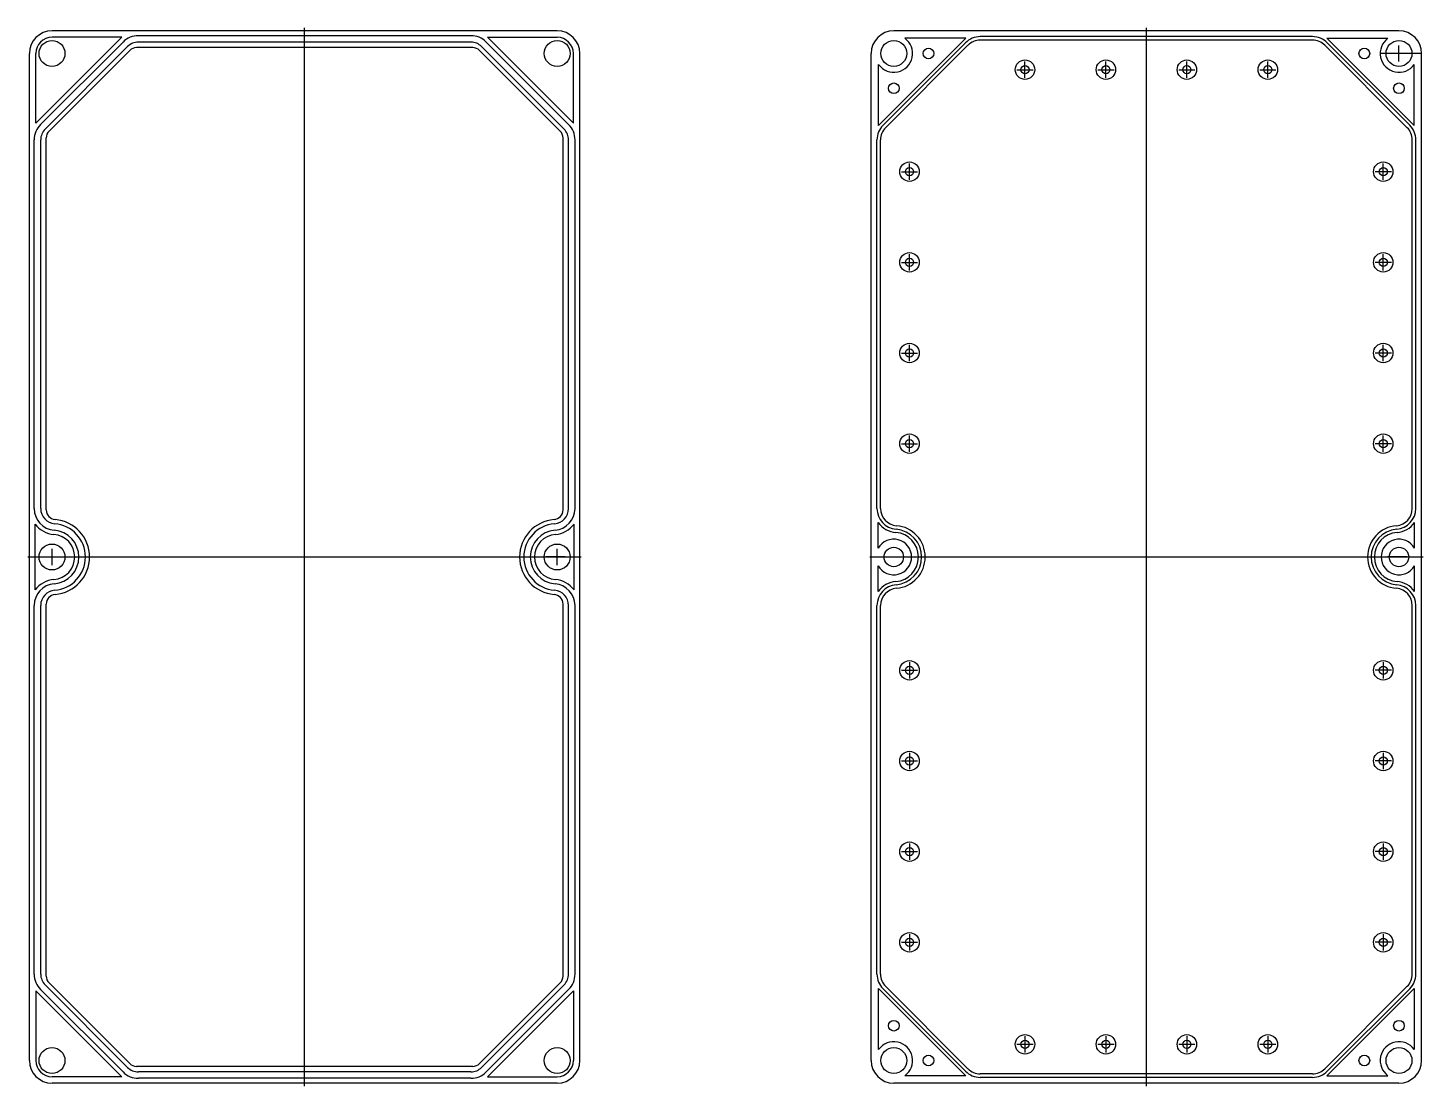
# Model space of a CAD drawing. Header units: millimetres. Extents: x 1764 to 2194, y 262 to 589.
import ezdxf

# ---------------------------------------------------------------- set-up
doc = ezdxf.new("R2010")
doc.units = ezdxf.units.MM

msp = doc.modelspace()

# ---------------------------------------------------------------- linework, layer by layer
at = {"color": 7}
for p, q in [((1927.02, 587.9), (1771.02, 587.9)), ((1900.36, 586.4), (1797.69, 586.4)), ((1766.02, 559.35), (1792.58, 585.9)), ((1767.49, 558.97), (1792.95, 584.44)), ((1768.9, 557.56), (1794.37, 583.02)), ((1770.1, 556.92), (1795, 581.82)), ((1792.58, 585.9), (1771.02, 585.9)), ((1900.92, 582.7), (1797.12, 582.7)), ((1900.36, 584.4), (1797.69, 584.4)), ((1927.94, 556.92), (1903.04, 581.82)), ((1929.15, 557.56), (1903.68, 583.02)), ((1930.56, 558.97), (1905.1, 584.44)), ((1905.47, 585.9), (1927.02, 585.9)), ((1932.02, 559.35), (1905.47, 585.9)), ((1764.02, 269.9), (1764.02, 580.9)), ((1766.02, 559.35), (1766.02, 580.9)), ((1932.02, 559.35), (1932.02, 580.9)), ((1934.02, 269.9), (1934.02, 580.9)), ((1765.52, 440.35), (1765.52, 554.23)), ((1767.52, 440.35), (1767.52, 554.23)), ((1769.22, 439.95), (1769.22, 554.8)), ((1928.82, 439.95), (1928.82, 554.8)), ((1930.52, 440.35), (1930.52, 554.23)), ((1932.52, 440.35), (1932.52, 554.23)), ((1765.82, 415.25), (1765.82, 435.55)), ((1932.22, 415.25), (1932.22, 435.55)), ((1771.02, 422.9), (1771.02, 427.9)), ((1927.02, 422.9), (1927.02, 427.9)), ((1768.52, 425.4), (1773.52, 425.4)), ((1768.52, 425.4), (1773.52, 425.4)), ((1768.52, 425.4), (1773.52, 425.4)), ((1769.52, 425.4), (1774.52, 425.4)), ((1928.52, 425.4), (1923.52, 425.4)), ((1928.52, 425.4), (1923.52, 425.4)), ((1929.52, 425.4), (1924.52, 425.4)), ((1924.52, 425.4), (1929.52, 425.4)), ((1929.52, 425.4), (1924.52, 425.4)), ((1765.52, 296.57), (1765.52, 410.45)), ((1767.52, 296.57), (1767.52, 410.45)), ((1769.22, 296), (1769.22, 410.85)), ((1928.82, 296), (1928.82, 410.85)), ((1930.52, 296.57), (1930.52, 410.45)), ((1932.52, 296.57), (1932.52, 410.45)), ((1768.9, 293.24), (1794.37, 267.78)), ((1770.1, 293.88), (1795, 268.98)), ((1927.94, 293.88), (1903.04, 268.98)), ((1929.15, 293.24), (1903.68, 267.78)), ((1766.02, 291.45), (1766.02, 269.9)), ((1766.02, 291.45), (1792.58, 264.9)), ((1767.49, 291.83), (1792.95, 266.36)), ((1930.56, 291.83), (1905.1, 266.36)), ((1932.02, 291.45), (1905.47, 264.9)), ((1932.02, 291.45), (1932.02, 269.9)), ((1900.92, 268.1), (1797.12, 268.1)), ((1792.58, 264.9), (1771.02, 264.9)), ((1927.02, 262.9), (1771.02, 262.9)), ((1927.02, 262.9), (1771.02, 262.9)), ((1900.36, 266.4), (1797.69, 266.4)), ((1900.36, 264.4), (1797.69, 264.4)), ((1905.47, 264.9), (1927.02, 264.9))]:
    msp.add_line(p, q, dxfattribs=at)
for p, q in [((1849.02, 262), (1849.02, 588.8)), ((2186.97, 587.9), (2030.97, 587.9)), ((2160.3, 586.1), (2057.63, 586.1)), ((2108.97, 262), (2108.97, 588.8)), ((2026.27, 558.66), (2053.21, 585.6)), ((2027.64, 558.76), (2053.11, 584.23)), ((2028.42, 557.98), (2053.88, 583.45)), ((2053.21, 585.6), (2034.37, 585.6)), ((2160.3, 585), (2057.63, 585)), ((2189.51, 557.98), (2164.05, 583.45)), ((2191.67, 558.66), (2164.72, 585.6)), ((2164.72, 585.6), (2183.57, 585.6)), ((2190.29, 558.76), (2164.83, 584.23)), ((2186.97, 578.4), (2186.97, 583.4)), ((2023.97, 269.9), (2023.97, 580.9)), ((2026.27, 558.66), (2026.27, 577.5)), ((2071.47, 573.4), (2071.47, 578.4)), ((2096.47, 573.4), (2096.47, 578.4)), ((2121.47, 573.4), (2121.47, 578.4)), ((2146.47, 573.4), (2146.47, 578.4)), ((2193.97, 580.9), (2181.17, 580.9)), ((2191.67, 558.66), (2191.67, 577.5)), ((2193.97, 269.9), (2193.97, 580.9)), ((2068.97, 575.9), (2073.97, 575.9)), ((2093.97, 575.9), (2098.97, 575.9)), ((2118.97, 575.9), (2123.97, 575.9)), ((2143.97, 575.9), (2148.97, 575.9)), ((2025.77, 440.35), (2025.77, 554.23)), ((2026.87, 440.35), (2026.87, 554.23)), ((2191.07, 440.35), (2191.07, 554.23)), ((2192.17, 440.35), (2192.17, 554.23)), ((2033.32, 544.4), (2038.32, 544.4)), ((2035.82, 541.9), (2035.82, 546.9)), ((2184.62, 544.4), (2179.62, 544.4)), ((2182.12, 541.9), (2182.12, 546.9)), ((2035.82, 513.9), (2035.82, 518.9)), ((2182.12, 513.9), (2182.12, 518.9)), ((2033.32, 516.4), (2038.32, 516.4)), ((2184.62, 516.4), (2179.62, 516.4)), ((2033.32, 488.4), (2038.32, 488.4)), ((2035.82, 485.9), (2035.82, 490.9)), ((2184.62, 488.4), (2179.62, 488.4)), ((2182.12, 485.9), (2182.12, 490.9)), ((2035.82, 457.9), (2035.82, 462.9)), ((2182.12, 457.9), (2182.12, 462.9)), ((2033.32, 460.4), (2038.32, 460.4)), ((2184.62, 460.4), (2179.62, 460.4)), ((2026.17, 428.08), (2026.17, 436.02)), ((2191.77, 428.08), (2191.77, 436.02)), ((1763.57, 425.4), (1934.47, 425.4)), ((2023.52, 425.4), (2194.42, 425.4)), ((2026.17, 414.78), (2026.17, 422.71)), ((2028.47, 425.4), (2033.47, 425.4)), ((2029.47, 425.4), (2034.47, 425.4)), ((2188.47, 425.4), (2183.47, 425.4)), ((2188.47, 425.4), (2183.47, 425.4)), ((2189.47, 425.4), (2184.47, 425.4)), ((2184.47, 425.4), (2189.47, 425.4)), ((2189.47, 425.4), (2184.47, 425.4)), ((2191.77, 414.78), (2191.77, 422.71)), ((2025.77, 296.57), (2025.77, 410.45)), ((2026.87, 296.57), (2026.87, 410.45)), ((2191.07, 296.57), (2191.07, 410.45)), ((2192.17, 296.57), (2192.17, 410.45)), ((2035.82, 392.9), (2035.82, 387.9)), ((2182.12, 392.9), (2182.12, 387.9)), ((2033.32, 390.4), (2038.32, 390.4)), ((2184.62, 390.4), (2179.62, 390.4)), ((2033.32, 362.4), (2038.32, 362.4)), ((2035.82, 364.9), (2035.82, 359.9)), ((2184.62, 362.4), (2179.62, 362.4)), ((2182.12, 364.9), (2182.12, 359.9)), ((2035.82, 336.9), (2035.82, 331.9)), ((2182.12, 336.9), (2182.12, 331.9)), ((2033.32, 334.4), (2038.32, 334.4)), ((2184.62, 334.4), (2179.62, 334.4)), ((2033.32, 306.4), (2038.32, 306.4)), ((2035.82, 308.9), (2035.82, 303.9)), ((2184.62, 306.4), (2179.62, 306.4)), ((2182.12, 308.9), (2182.12, 303.9)), ((2026.27, 292.14), (2053.21, 265.2)), ((2026.27, 273.3), (2026.27, 292.14)), ((2027.64, 292.04), (2053.11, 266.57)), ((2028.42, 292.82), (2053.88, 267.35)), ((2189.51, 292.82), (2164.05, 267.35)), ((2191.67, 292.14), (2164.72, 265.2)), ((2190.29, 292.04), (2164.83, 266.57)), ((2191.67, 292.14), (2191.67, 273.3)), ((2071.47, 277.4), (2071.47, 272.4)), ((2096.47, 277.4), (2096.47, 272.4)), ((2121.47, 277.4), (2121.47, 272.4)), ((2146.47, 277.4), (2146.47, 272.4)), ((2068.97, 274.9), (2073.97, 274.9)), ((2093.97, 274.9), (2098.97, 274.9)), ((2118.97, 274.9), (2123.97, 274.9)), ((2143.97, 274.9), (2148.97, 274.9)), ((2186.97, 262.9), (2030.97, 262.9)), ((2186.97, 262.9), (2030.97, 262.9)), ((2053.21, 265.2), (2034.37, 265.2)), ((2160.3, 265.8), (2057.63, 265.8)), ((2160.3, 264.7), (2057.63, 264.7)), ((2164.72, 265.2), (2183.57, 265.2))]:
    msp.add_line(p, q)
for centre in [(1771.02, 580.9), (1927.02, 580.9), (1771.02, 425.4), (1927.02, 425.4), (1771.02, 269.9), (1927.02, 269.9)]:
    msp.add_circle(centre, 4, dxfattribs=at)
for centre, radius in [((2030.97, 580.9), 4), ((2041.67, 580.9), 1.65), ((2176.27, 580.9), 1.65), ((2186.97, 580.9), 4), ((2071.47, 575.9), 3), ((2096.47, 575.9), 3), ((2121.47, 575.9), 3), ((2146.47, 575.9), 3), ((2071.47, 575.9), 1.25), ((2096.47, 575.9), 1.25), ((2121.47, 575.9), 1.25), ((2146.47, 575.9), 1.25), ((2030.97, 570.16), 1.65), ((2186.97, 570.16), 1.65), ((2035.82, 544.4), 3), ((2182.12, 544.4), 3), ((2035.82, 544.4), 1.25), ((2182.12, 544.4), 1.25), ((2035.82, 516.4), 3), ((2035.82, 516.4), 1.25), ((2182.12, 516.4), 3), ((2182.12, 516.4), 1.25), ((2035.82, 488.4), 3), ((2182.12, 488.4), 3), ((2035.82, 488.4), 1.25), ((2182.12, 488.4), 1.25), ((2035.82, 460.4), 3), ((2035.82, 460.4), 1.25), ((2182.12, 460.4), 3), ((2182.12, 460.4), 1.25), ((2030.97, 425.4), 3), ((2186.97, 425.4), 3), ((2035.82, 390.4), 3), ((2182.12, 390.4), 3), ((2035.82, 390.4), 1.25), ((2182.12, 390.4), 1.25), ((2035.82, 362.4), 3), ((2035.82, 362.4), 1.25), ((2182.12, 362.4), 3), ((2182.12, 362.4), 1.25), ((2035.82, 334.4), 3), ((2182.12, 334.4), 3), ((2035.82, 334.4), 1.25), ((2182.12, 334.4), 1.25), ((2035.82, 306.4), 3), ((2035.82, 306.4), 1.25), ((2182.12, 306.4), 3), ((2182.12, 306.4), 1.25), ((2030.97, 280.64), 1.65), ((2186.97, 280.64), 1.65), ((2071.47, 274.9), 3), ((2071.47, 274.9), 1.25), ((2096.47, 274.9), 3), ((2096.47, 274.9), 1.25), ((2121.47, 274.9), 3), ((2121.47, 274.9), 1.25), ((2146.47, 274.9), 3), ((2146.47, 274.9), 1.25), ((2030.97, 269.9), 4), ((2041.67, 269.9), 1.65), ((2176.27, 269.9), 1.65), ((2186.97, 269.9), 4)]:
    msp.add_circle(centre, radius)
for centre, radius, start, end in [((1771.02, 580.9), 7, 90, 180), ((1797.69, 579.7), 6.7, 90, 135), ((1900.36, 579.7), 6.7, 45, 90), ((1927.02, 580.9), 7, 0, 90), ((1771.02, 580.9), 5, 90, 180), ((1797.69, 579.7), 4.7, 90, 135), ((1797.12, 579.7), 3, 90, 135), ((1900.36, 579.7), 4.7, 45, 90), ((1900.92, 579.7), 3, 45, 90), ((1927.02, 580.9), 5, 360, 90), ((1772.22, 554.23), 6.7, 135, 180), ((1772.22, 554.23), 4.7, 135, 180), ((1772.22, 554.8), 3, 135, 180), ((1925.82, 554.8), 3, 360, 45), ((1925.82, 554.23), 4.7, 360, 45), ((1925.82, 554.23), 6.7, 360, 45), ((1772.22, 440.35), 6.7, 180, 265.4114), ((1772.22, 440.35), 4.7, 180, 265.4114), ((1772.22, 439.95), 3, 180, 265.2854), ((1925.82, 439.95), 3, 274.7146, 0), ((1925.82, 440.35), 4.7, 274.5886, 0), ((1925.82, 440.35), 6.7, 274.5886, 0), ((1772.22, 440.35), 8, 216.8699, 265.4114), ((1771.02, 425.4), 10.3, 274.5886, 85.4114), ((1771.02, 425.4), 11.6, 274.7146, 85.2854), ((1927.02, 425.4), 11.6, 94.7146, 265.2854), ((1927.02, 425.4), 10.3, 94.5886, 265.4114), ((1925.82, 440.35), 8, 274.5886, 323.1301), ((1771.02, 425.4), 7, 274.5886, 85.4114), ((1771.02, 425.4), 8.3, 274.5886, 85.4114), ((1927.02, 425.4), 8.3, 94.5886, 265.4114), ((1927.02, 425.4), 7, 94.5886, 265.4114), ((1772.22, 410.45), 8, 94.5886, 143.1301), ((1925.82, 410.45), 8, 36.8699, 85.4114), ((1772.22, 410.45), 6.7, 94.5886, 180), ((1772.22, 410.45), 4.7, 94.5886, 180), ((1772.22, 410.85), 3, 94.7146, 180), ((1925.82, 410.85), 3, 0, 85.2854), ((1925.82, 410.45), 4.7, 0, 85.4114), ((1925.82, 410.45), 6.7, 360, 85.4114), ((1772.22, 296.57), 6.7, 180, 225), ((1772.22, 296.57), 4.7, 180, 225), ((1772.22, 296), 3, 180, 225), ((1925.82, 296), 3, 315, 0), ((1925.82, 296.57), 4.7, 315, 0), ((1925.82, 296.57), 6.7, 315, 0), ((1771.02, 269.9), 7, 180, 270), ((1771.02, 269.9), 5, 180, 270), ((1797.69, 271.1), 4.7, 225, 270), ((1797.12, 271.1), 3, 225, 270), ((1900.36, 271.1), 4.7, 270, 315), ((1900.92, 271.1), 3, 270, 315), ((1927.02, 269.9), 7, 270, 0), ((1927.02, 269.9), 5, 270, 0), ((1797.69, 271.1), 6.7, 225, 270), ((1900.36, 271.1), 6.7, 270, 315)]:
    msp.add_arc(centre, radius, start, end, dxfattribs=at)
for centre, radius, start, end in [((2030.97, 580.9), 7, 90, 180), ((2057.63, 579.7), 6.4, 90, 135), ((2160.3, 579.7), 6.4, 45, 90), ((2186.97, 580.9), 7, 0, 90), ((2030.97, 580.9), 5.8, 215.8704, 54.1296), ((2057.63, 579.7), 5.3, 90, 135), ((2160.3, 579.7), 5.3, 45, 90), ((2186.97, 580.9), 5.8, 125.8704, 324.1296), ((2032.17, 554.23), 6.4, 135, 180), ((2032.17, 554.23), 5.3, 135, 180), ((2185.77, 554.23), 5.3, 360, 45), ((2185.77, 554.23), 6.4, 360, 45), ((2032.17, 440.35), 6.4, 180, 265.4114), ((2032.17, 440.35), 5.3, 180, 265.4114), ((2185.77, 440.35), 5.3, 274.5886, 0), ((2185.77, 440.35), 6.4, 274.5886, 0), ((2032.17, 440.35), 7.4, 215.8248, 265.4114), ((2185.77, 440.35), 7.4, 274.5886, 324.1752), ((2030.97, 425.4), 5.5, 209.2229, 150.7771), ((2030.97, 425.4), 7.6, 274.5886, 85.4114), ((2030.97, 425.4), 8.6, 274.5886, 85.4114), ((2030.97, 425.4), 9.7, 274.5886, 85.4114), ((2186.97, 425.4), 9.7, 94.5886, 265.4114), ((2186.97, 425.4), 8.6, 94.5886, 265.4114), ((2186.97, 425.4), 7.6, 94.5886, 265.4114), ((2186.97, 425.4), 5.5, 29.2229, 330.7771), ((2032.17, 410.45), 6.4, 94.5886, 180), ((2032.17, 410.45), 7.4, 94.5886, 144.1752), ((2032.17, 410.45), 5.3, 94.5886, 180), ((2185.77, 410.45), 5.3, 0, 85.4114), ((2185.77, 410.45), 6.4, 360, 85.4114), ((2185.77, 410.45), 7.4, 35.8248, 85.4114), ((2032.17, 296.57), 6.4, 180, 225), ((2032.17, 296.57), 5.3, 180, 225), ((2185.77, 296.57), 5.3, 315, 0), ((2185.77, 296.57), 6.4, 315, 0), ((2030.97, 269.9), 5.8, 305.8704, 144.1296), ((2186.97, 269.9), 5.8, 35.8704, 234.1296), ((2030.97, 269.9), 7, 180, 270), ((2057.63, 271.1), 5.3, 225, 270), ((2160.3, 271.1), 5.3, 270, 315), ((2186.97, 269.9), 7, 270, 0), ((2057.63, 271.1), 6.4, 225, 270), ((2160.3, 271.1), 6.4, 270, 315)]:
    msp.add_arc(centre, radius, start, end)

doc.saveas('drawing.dxf')
